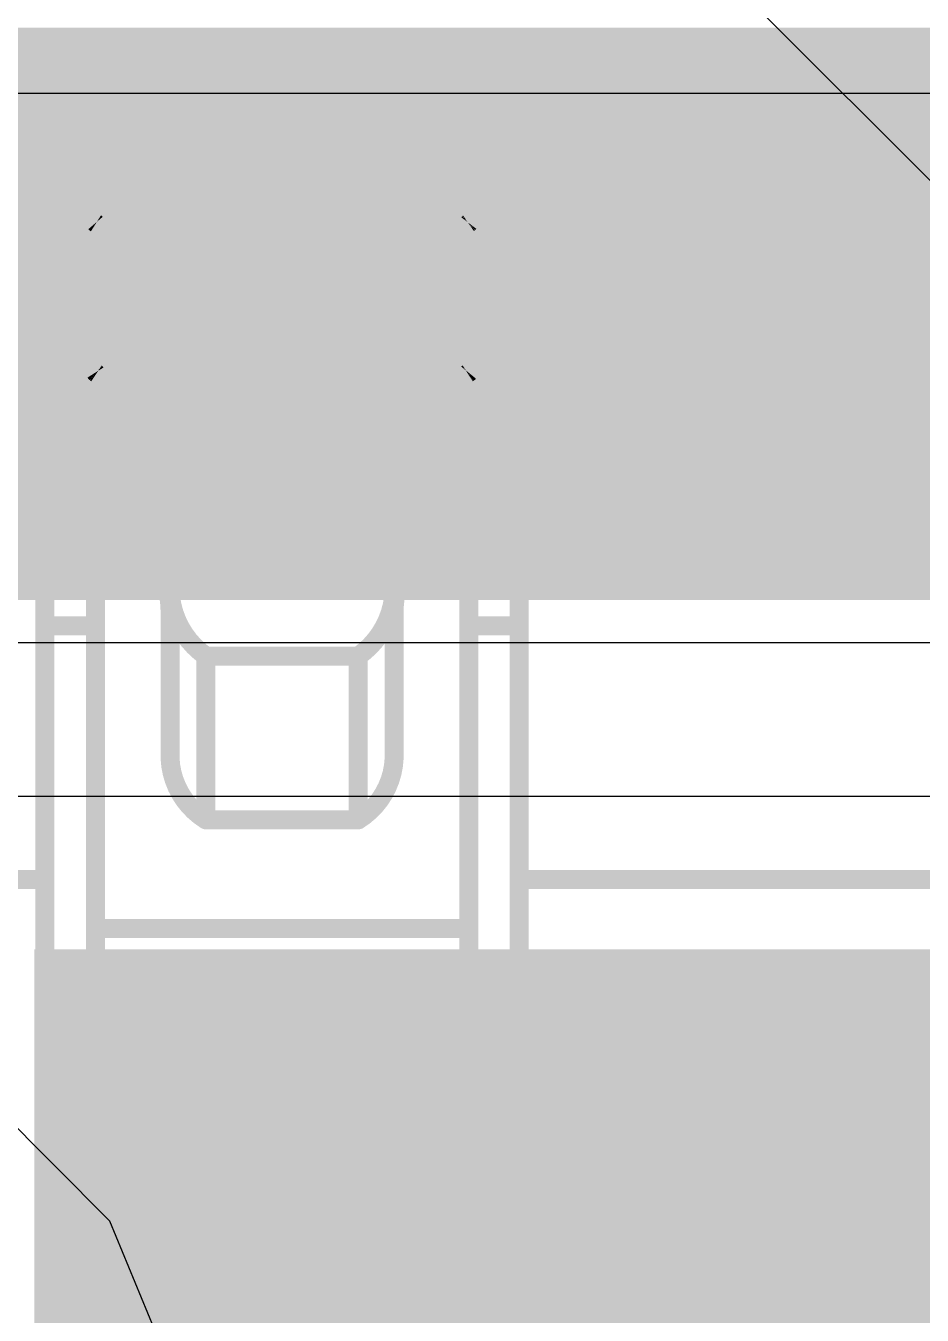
# Model space of a CAD drawing. Header units: inches. Extents: x -6 to 5433, y -4 to 5447.
# Drawn here: x 9.678 to 10.278, y 29.033 to 29.897 of the extents above; entities that cross this region are included whole.
import ezdxf

# ---------------------------------------------------------------- set-up
doc = ezdxf.new("R2010")
doc.units = ezdxf.units.IN
for name, color, linetype in [('Bottom Layer', 5, 'Continuous'), ('Ground', 16, 'Continuous'), ('Mechanical 4', 56, 'Continuous'), ('Power', 76, 'Continuous'), ('Top Layer', 1, 'Continuous'), ('Top Paste', 8, 'Continuous'), ('Top Solder', 216, 'Continuous')]:
    doc.layers.add(name, color=color, linetype=linetype)

msp = doc.modelspace()

# ---------------------------------------------------------------- hatches: boundary and pattern name
at = {"layer": 'Top Layer'}
msp.add_hatch(color=1, dxfattribs=at).paths.add_polyline_path([(14.48559968, 28.53674633), (9.785598919999998, 28.53674633), (9.785598919999998, 29.17674759), (14.48559968, 29.17674759)])
at = {"layer": 'Top Paste'}
msp.add_hatch(color=8, dxfattribs=at).paths.add_polyline_path([(14.48559968, 28.53674633), (9.785598919999998, 28.53674633), (9.785598919999998, 29.17674759), (14.48559968, 29.17674759)])
at = {"layer": 'Top Solder'}
msp.add_hatch(color=216, dxfattribs=at).paths.add_polyline_path([(14.58719968, 28.43514633), (9.683998919999999, 28.43514633), (9.683998919999999, 29.27834759), (14.58719968, 29.27834759)])

# ---------------------------------------------------------------- linework, layer by layer
at = {"layer": 'Bottom Layer'}
msp.add_line((4.82502464, 29.48371802), (14.1753209, 29.48371802), dxfattribs=at)
msp.add_lwpolyline([(4.55450194, 29.7556428, 0.2794, 0.2794, 0), (14.2879572, 29.7556428, 0.2794, 0.2794, 0)], format="xyseb", dxfattribs=at)
at = {"layer": 'Ground'}
for p, q in [((21.26014544, 29.85137794), (8.86425456, 29.85137794)), ((8.9617296, 29.38073118), (21.16267294, 29.38073118))]:
    msp.add_line(p, q, dxfattribs=at)
msp.add_lwpolyline([(8.86425456, 29.61605456, 0.2076069, 0.2076069, 0), (21.26014544, 29.61605456, 0.2076069, 0.2076069, 0)], format="xyseb", dxfattribs=at)
at = {"layer": 'Mechanical 4'}
for points in [[(9.691154099999999, 29.84294514, 0.0127, 0.0127, 0), (10.0086541, 29.84294514, 0.0127, 0.0127, 0)], [(9.691154099999999, 29.0549457, 0.0127, 0.0127, 0), (9.691154099999999, 29.84294514, 0.0127, 0.0127, 0)], [(9.72490562, 29.23548127999999, 0.0127, 0.0127, 0), (9.72490562, 29.84294514, 0.0127, 0.0127, 0)], [(9.974905119999999, 29.23548127999999, 0.0127, 0.0127, 0), (9.974905119999999, 29.84294514, 0.0127, 0.0127, 0)], [(10.0086541, 29.0549457, 0.0127, 0.0127, 0), (10.0086541, 29.84294514, 0.0127, 0.0127, 0)], [(9.724999599999999, 29.764609, 0.0127, 0.0127, -0.03260548538612022), (9.724903079999999, 29.76474616, 0.0127, 0.0127, 0)], [(9.72490562, 29.76494682, 0.0127, 0.0127, 0), (9.974905119999999, 29.76494682, 0.0127, 0.0127, 0)], [(9.72507072, 29.76453788, 0.0127, 0.0127, -0.02828759394767336), (9.725002139999999, 29.764609, 0.0127, 0.0127, 0)], [(9.974823839999999, 29.76461408, 0.0127, 0.0127, -0.03744577989131057), (9.974757799999999, 29.76454042, 0.0127, 0.0127, 0)], [(9.974869559999998, 29.76468012, 0.0127, 0.0127, -0.03268866437346635), (9.974823839999999, 29.76461154, 0.0127, 0.0127, 0)], [(9.97490258, 29.76474616, 0.0127, 0.0127, -0.01323434491062538), (9.97486702, 29.76468012, 0.0127, 0.0127, 0)], [(9.7251647, 29.76445914, 0.0127, 0.0127, -0.02675080199104654), (9.72507072, 29.76453788, 0.0127, 0.0127, 0)], [(9.725289159999999, 29.76437278, 0.0127, 0.0127, -0.02199381123595302), (9.7251647, 29.76445914, 0.0127, 0.0127, 0)], [(9.7254568, 29.76427626, 0.0127, 0.0127, -0.01668692777563038), (9.725289159999999, 29.76437278, 0.0127, 0.0127, 0)], [(9.72566, 29.76416958, 0.0127, 0.0127, -0.009375562005641876), (9.72545426, 29.76427626, 0.0127, 0.0127, 0)], [(9.72589876, 29.76405528, 0.0127, 0.0127, -0.00520529899197865), (9.72566, 29.76416704, 0.0127, 0.0127, 0)], [(9.72589876, 29.76405528, 0.0127, 0.0127, 0), (9.7261553, 29.7639359, 0.0127, 0.0127, 0)], [(9.7261553, 29.7639359, 0.0127, 0.0127, 0), (9.72642454, 29.76381652, 0.0127, 0.0127, 0)], [(9.72642454, 29.66343572, 0.0127, 0.0127, 0), (9.72642454, 29.76381652, 0.0127, 0.0127, 0)], [(9.72642454, 29.76381652, 0.0127, 0.0127, -0.1798941776662689), (9.765532919999998, 29.67571154, 0.0127, 0.0127, 0)], [(9.93427782, 29.67571154, 0.0127, 0.0127, -0.1798941776662689), (9.973386199999998, 29.76381652, 0.0127, 0.0127, 0)], [(9.973386199999998, 29.76381652, 0.0127, 0.0127, 0), (9.973896739999999, 29.76405274, 0.0127, 0.0127, 0)], [(9.973386199999998, 29.66343572, 0.0127, 0.0127, 0), (9.973386199999998, 29.76381652, 0.0127, 0.0127, 0)], [(9.973896739999999, 29.76405274, 0.0127, 0.0127, 0), (9.974132959999999, 29.7641645, 0.0127, 0.0127, 0)], [(9.97434378, 29.76427118, 0.0127, 0.0127, -0.007070259488626646), (9.974132959999999, 29.7641645, 0.0127, 0.0127, 0)], [(9.974519039999999, 29.76437024, 0.0127, 0.0127, -0.01220881848389804), (9.97434124, 29.76427118, 0.0127, 0.0127, 0)], [(9.97466128, 29.76446168, 0.0127, 0.0127, -0.02261983004330406), (9.97452158, 29.76437024, 0.0127, 0.0127, 0)], [(9.974757799999999, 29.76454042, 0.0127, 0.0127, -0.03188108955381291), (9.97465874, 29.76446168, 0.0127, 0.0127, 0)], [(9.765532919999998, 29.67571154, 0.0127, 0.0127, 0), (9.93427782, 29.67571154, 0.0127, 0.0127, 0)], [(9.765532919999998, 29.67571154, 0.0127, 0.0127, 0), (9.773386599999998, 29.6396156, 0.0127, 0.0127, 0)], [(9.92642414, 29.6396156, 0.0127, 0.0127, 0), (9.93427782, 29.67571154, 0.0127, 0.0127, 0)], [(9.725002139999999, 29.6644949, 0.0127, 0.0127, -0.02859692936150346), (9.724903079999999, 29.66467777999999, 0.0127, 0.0127, 0)], [(9.7251647, 29.66429678, 0.0127, 0.0127, -0.05432141877778544), (9.72500468, 29.66449744, 0.0127, 0.0127, 0)], [(9.725289159999999, 29.6641774, 0.0127, 0.0127, -0.02338615139503283), (9.7251647, 29.66429424, 0.0127, 0.0127, 0)], [(9.72545426, 29.66405294, 0.0127, 0.0127, -0.01856230601791103), (9.725289159999999, 29.66417994, 0.0127, 0.0127, 0)], [(9.72566, 29.66390816, 0.0127, 0.0127, -0.0107369250921181), (9.72545426, 29.6640504, 0.0127, 0.0127, 0)], [(9.72589876, 29.66375576, 0.0127, 0.0127, -0.006054830981830024), (9.72566254, 29.66390816, 0.0127, 0.0127, 0)], [(9.72589876, 29.6637583, 0.0127, 0.0127, 0), (9.7261553, 29.66359828, 0.0127, 0.0127, 0)], [(9.7261553, 29.66359828, 0.0127, 0.0127, 0), (9.72642454, 29.66343572, 0.0127, 0.0127, 0)], [(9.72642454, 29.66343826, 0.0127, 0.0127, -0.1625908253546253), (9.75286594, 29.6049446, 0.0127, 0.0127, 0)], [(9.9469448, 29.6049446, 0.0127, 0.0127, -0.1625908253546254), (9.973386199999998, 29.66343826, 0.0127, 0.0127, 0)], [(9.973386199999998, 29.66343572, 0.0127, 0.0127, 0), (9.973896739999999, 29.66375322, 0.0127, 0.0127, 0)], [(9.974132959999999, 29.66390308, 0.0127, 0.0127, -0.004820614337338049), (9.973896739999999, 29.66375322, 0.0127, 0.0127, 0)], [(9.97434124, 29.66404532, 0.0127, 0.0127, -0.00811995884760374), (9.97413042, 29.66390308, 0.0127, 0.0127, 0)], [(9.974519039999999, 29.66418248, 0.0127, 0.0127, -0.01372913841843767), (9.97434124, 29.66404786, 0.0127, 0.0127, 0)], [(9.97465874, 29.66429932, 0.0127, 0.0127, -0.02446216592931405), (9.97452158, 29.66417994, 0.0127, 0.0127, 0)], [(9.974757799999999, 29.664406, 0.0127, 0.0127, -0.03231853508852345), (9.97465874, 29.66429932, 0.0127, 0.0127, 0)], [(9.974823839999999, 29.66450252, 0.0127, 0.0127, -0.035041479941692), (9.974757799999999, 29.664406, 0.0127, 0.0127, 0)], [(9.974869559999998, 29.66459142, 0.0127, 0.0127, -0.02840446135217533), (9.974823839999999, 29.66450252, 0.0127, 0.0127, 0)], [(9.974905119999999, 29.66467524, 0.0127, 0.0127, -0.01102179289393024), (9.974869559999998, 29.66458888, 0.0127, 0.0127, 0)], [(9.72490562, 29.63661078, 0.0127, 0.0127, 0), (9.743566999999999, 29.63661078, 0.0127, 0.0127, 0)], [(9.773386599999998, 29.5176575, 0.0127, 0.0127, 0), (9.773386599999998, 29.6396156, 0.0127, 0.0127, 0)], [(9.773386599999998, 29.6396156, 0.0127, 0.0127, -0.05365795323520316), (9.774905519999999, 29.625544, 0.0127, 0.0127, 0)], [(9.92490522, 29.625544, 0.0127, 0.0127, -0.05365795323520318), (9.92642414, 29.6396156, 0.0127, 0.0127, 0)], [(9.92642414, 29.5176575, 0.0127, 0.0127, 0), (9.92642414, 29.6396156, 0.0127, 0.0127, 0)], [(9.95624374, 29.63661078, 0.0127, 0.0127, 0), (9.974905119999999, 29.63661078, 0.0127, 0.0127, 0)], [(9.774905519999999, 29.40619468, 0.0127, 0.0127, 0), (9.774905519999999, 29.625544, 0.0127, 0.0127, 0)], [(9.92490522, 29.40619468, 0.0127, 0.0127, 0), (9.92490522, 29.625544, 0.0127, 0.0127, 0)], [(9.752863399999999, 29.60494714, 0.0127, 0.0127, 0), (9.773386599999998, 29.5176575, 0.0127, 0.0127, 0)], [(9.92642414, 29.5176575, 0.0127, 0.0127, 0), (9.9469448, 29.60494714, 0.0127, 0.0127, 0)], [(9.691154099999999, 29.59494462, 0.0127, 0.0127, 0), (9.72490562, 29.59494462, 0.0127, 0.0127, 0)], [(9.974905119999999, 29.59494462, 0.0127, 0.0127, 0), (10.0086541, 29.59494462, 0.0127, 0.0127, 0)], [(9.3736541, 29.52494476, 0.0127, 0.0127, 0), (9.691154099999999, 29.52494476, 0.0127, 0.0127, 0)], [(10.0086541, 29.52494476, 0.0127, 0.0127, 0), (10.3261541, 29.52494476, 0.0127, 0.0127, 0)], [(9.773386599999998, 29.5176575, 0.0127, 0.0127, -0.05786387190151768), (9.774905519999999, 29.50463492, 0.0127, 0.0127, 0)], [(9.7989136, 29.47460704, 0.0127, 0.0127, -0.2374801051860469), (9.774905519999999, 29.51917896, 0.0127, 0.0127, 0)], [(9.92490522, 29.51917896, 0.0127, 0.0127, -0.2374801051860468), (9.90089714, 29.47460704, 0.0127, 0.0127, 0)], [(9.92490522, 29.50463492, 0.0127, 0.0127, -0.05786387190108001), (9.92642414, 29.5176575, 0.0127, 0.0127, 0)], [(9.691154099999999, 29.49494482, 0.0127, 0.0127, 0), (9.72490562, 29.49494482, 0.0127, 0.0127, 0)], [(9.974905119999999, 29.49494482, 0.0127, 0.0127, 0), (10.0086541, 29.49494482, 0.0127, 0.0127, 0)], [(9.79891614, 29.47460704, 0.0127, 0.0127, 0), (9.900894599999999, 29.47460704, 0.0127, 0.0127, 0)], [(9.79891614, 29.36494508, 0.0127, 0.0127, 0), (9.79891614, 29.47460704, 0.0127, 0.0127, 0)], [(9.900894599999999, 29.36494508, 0.0127, 0.0127, 0), (9.900894599999999, 29.47460704, 0.0127, 0.0127, 0)], [(9.7989136, 29.36494762, 0.0127, 0.0127, -0.2473774779353231), (9.774905519999999, 29.40619722, 0.0127, 0.0127, 0)], [(9.92490522, 29.40619722, 0.0127, 0.0127, -0.2473774779353234), (9.90089714, 29.36494762, 0.0127, 0.0127, 0)], [(9.79891614, 29.36494508, 0.0127, 0.0127, 0), (9.900894599999999, 29.36494508, 0.0127, 0.0127, 0)], [(9.3736541, 29.32494516, 0.0127, 0.0127, 0), (9.691154099999999, 29.32494516, 0.0127, 0.0127, 0)], [(10.0086541, 29.32494516, 0.0127, 0.0127, 0), (10.3261541, 29.32494516, 0.0127, 0.0127, 0)], [(9.72490562, 29.29215376, 0.0127, 0.0127, 0), (9.974905119999999, 29.29215376, 0.0127, 0.0127, 0)], [(9.72490562, 29.23548127999999, 0.0127, 0.0127, 0), (9.974905119999999, 29.23548127999999, 0.0127, 0.0127, 0)], [(9.691154099999999, 29.21494538, 0.0127, 0.0127, 0), (10.0086541, 29.21494538, 0.0127, 0.0127, 0)], [(9.691154099999999, 29.0549457, 0.0127, 0.0127, 0), (10.0086541, 29.0549457, 0.0127, 0.0127, 0)]]:
    msp.add_lwpolyline(points, format="xyseb", dxfattribs=at)
for points in [[(9.6879791, 29.84294514, 0.00635, 0.00635, 1), (9.6943291, 29.84294514, 0.00635, 0.00635, 1)], [(9.6879791, 29.84294514, 0.00635, 0.00635, 1), (9.6943291, 29.84294514, 0.00635, 0.00635, 1)], [(9.721730619999999, 29.84294514, 0.00635, 0.00635, 1), (9.728080619999998, 29.84294514, 0.00635, 0.00635, 1)], [(9.971730119999998, 29.84294514, 0.00635, 0.00635, 1), (9.97808012, 29.84294514, 0.00635, 0.00635, 1)], [(10.0054791, 29.84294514, 0.00635, 0.00635, 1), (10.0118291, 29.84294514, 0.00635, 0.00635, 1)], [(10.0054791, 29.84294514, 0.00635, 0.00635, 1), (10.0118291, 29.84294514, 0.00635, 0.00635, 1)], [(9.72172808, 29.76474616, 0.00635, 0.00635, 1), (9.72807808, 29.76474616, 0.00635, 0.00635, 1)], [(9.721730619999999, 29.76494682, 0.00635, 0.00635, 1), (9.728080619999998, 29.76494682, 0.00635, 0.00635, 1)], [(9.7218246, 29.764609, 0.00635, 0.00635, 1), (9.7281746, 29.764609, 0.00635, 0.00635, 1)], [(9.72182714, 29.764609, 0.00635, 0.00635, 1), (9.72817714, 29.764609, 0.00635, 0.00635, 1)], [(9.97164884, 29.76461408, 0.00635, 0.00635, 1), (9.97799884, 29.76461408, 0.00635, 0.00635, 1)], [(9.97164884, 29.76461154, 0.00635, 0.00635, 1), (9.97799884, 29.76461154, 0.00635, 0.00635, 1)], [(9.971692019999999, 29.76468012, 0.00635, 0.00635, 1), (9.97804202, 29.76468012, 0.00635, 0.00635, 1)], [(9.97169456, 29.76468012, 0.00635, 0.00635, 1), (9.978044559999999, 29.76468012, 0.00635, 0.00635, 1)], [(9.97172758, 29.76474616, 0.00635, 0.00635, 1), (9.978077579999999, 29.76474616, 0.00635, 0.00635, 1)], [(9.971730119999998, 29.76494682, 0.00635, 0.00635, 1), (9.97808012, 29.76494682, 0.00635, 0.00635, 1)], [(9.72189572, 29.76453788, 0.00635, 0.00635, 1), (9.72824572, 29.76453788, 0.00635, 0.00635, 1)], [(9.72189572, 29.76453788, 0.00635, 0.00635, 1), (9.72824572, 29.76453788, 0.00635, 0.00635, 1)], [(9.7219897, 29.76445914, 0.00635, 0.00635, 1), (9.7283397, 29.76445914, 0.00635, 0.00635, 1)], [(9.7219897, 29.76445914, 0.00635, 0.00635, 1), (9.7283397, 29.76445914, 0.00635, 0.00635, 1)], [(9.72211416, 29.76437278, 0.00635, 0.00635, 1), (9.728464159999998, 29.76437278, 0.00635, 0.00635, 1)], [(9.72211416, 29.76437278, 0.00635, 0.00635, 1), (9.728464159999998, 29.76437278, 0.00635, 0.00635, 1)], [(9.72227926, 29.76427626, 0.00635, 0.00635, 1), (9.72862926, 29.76427626, 0.00635, 0.00635, 1)], [(9.7222818, 29.76427626, 0.00635, 0.00635, 1), (9.728631799999999, 29.76427626, 0.00635, 0.00635, 1)], [(9.722484999999999, 29.76416958, 0.00635, 0.00635, 1), (9.728835, 29.76416958, 0.00635, 0.00635, 1)], [(9.722484999999999, 29.76416704, 0.00635, 0.00635, 1), (9.728835, 29.76416704, 0.00635, 0.00635, 1)], [(9.722723760000001, 29.76405528, 0.00635, 0.00635, 1), (9.729073759999999, 29.76405528, 0.00635, 0.00635, 1)], [(9.722723760000001, 29.76405528, 0.00635, 0.00635, 1), (9.729073759999999, 29.76405528, 0.00635, 0.00635, 1)], [(9.7229803, 29.7639359, 0.00635, 0.00635, 1), (9.729330299999999, 29.7639359, 0.00635, 0.00635, 1)], [(9.7229803, 29.7639359, 0.00635, 0.00635, 1), (9.729330299999999, 29.7639359, 0.00635, 0.00635, 1)], [(9.72324954, 29.76381652, 0.00635, 0.00635, 1), (9.729599539999999, 29.76381652, 0.00635, 0.00635, 1)], [(9.72324954, 29.76381652, 0.00635, 0.00635, 1), (9.729599539999999, 29.76381652, 0.00635, 0.00635, 1)], [(9.72324954, 29.76381652, 0.00635, 0.00635, 1), (9.729599539999999, 29.76381652, 0.00635, 0.00635, 1)], [(9.9702112, 29.76381652, 0.00635, 0.00635, 1), (9.976561199999999, 29.76381652, 0.00635, 0.00635, 1)], [(9.9702112, 29.76381652, 0.00635, 0.00635, 1), (9.976561199999999, 29.76381652, 0.00635, 0.00635, 1)], [(9.9702112, 29.76381652, 0.00635, 0.00635, 1), (9.976561199999999, 29.76381652, 0.00635, 0.00635, 1)], [(9.97072174, 29.76405274, 0.00635, 0.00635, 1), (9.97707174, 29.76405274, 0.00635, 0.00635, 1)], [(9.97072174, 29.76405274, 0.00635, 0.00635, 1), (9.97707174, 29.76405274, 0.00635, 0.00635, 1)], [(9.97095796, 29.7641645, 0.00635, 0.00635, 1), (9.97730796, 29.7641645, 0.00635, 0.00635, 1)], [(9.97095796, 29.7641645, 0.00635, 0.00635, 1), (9.97730796, 29.7641645, 0.00635, 0.00635, 1)], [(9.97116624, 29.76427118, 0.00635, 0.00635, 1), (9.97751624, 29.76427118, 0.00635, 0.00635, 1)], [(9.97116878, 29.76427118, 0.00635, 0.00635, 1), (9.977518779999999, 29.76427118, 0.00635, 0.00635, 1)], [(9.97134404, 29.76437024, 0.00635, 0.00635, 1), (9.97769404, 29.76437024, 0.00635, 0.00635, 1)], [(9.971346579999999, 29.76437024, 0.00635, 0.00635, 1), (9.97769658, 29.76437024, 0.00635, 0.00635, 1)], [(9.971483739999998, 29.76446168, 0.00635, 0.00635, 1), (9.97783374, 29.76446168, 0.00635, 0.00635, 1)], [(9.971486279999999, 29.76446168, 0.00635, 0.00635, 1), (9.97783628, 29.76446168, 0.00635, 0.00635, 1)], [(9.971582799999998, 29.76454042, 0.00635, 0.00635, 1), (9.9779328, 29.76454042, 0.00635, 0.00635, 1)], [(9.971582799999998, 29.76454042, 0.00635, 0.00635, 1), (9.9779328, 29.76454042, 0.00635, 0.00635, 1)], [(9.76235792, 29.67571154, 0.00635, 0.00635, 1), (9.76870792, 29.67571154, 0.00635, 0.00635, 1)], [(9.76235792, 29.67571154, 0.00635, 0.00635, 1), (9.76870792, 29.67571154, 0.00635, 0.00635, 1)], [(9.76235792, 29.67571154, 0.00635, 0.00635, 1), (9.76870792, 29.67571154, 0.00635, 0.00635, 1)], [(9.93110282, 29.67571154, 0.00635, 0.00635, 1), (9.937452819999999, 29.67571154, 0.00635, 0.00635, 1)], [(9.93110282, 29.67571154, 0.00635, 0.00635, 1), (9.937452819999999, 29.67571154, 0.00635, 0.00635, 1)], [(9.93110282, 29.67571154, 0.00635, 0.00635, 1), (9.937452819999999, 29.67571154, 0.00635, 0.00635, 1)], [(9.72172808, 29.66467777999999, 0.00635, 0.00635, 1), (9.72807808, 29.66467777999999, 0.00635, 0.00635, 1)], [(9.72182714, 29.6644949, 0.00635, 0.00635, 1), (9.72817714, 29.6644949, 0.00635, 0.00635, 1)], [(9.721829679999999, 29.66449744, 0.00635, 0.00635, 1), (9.728179679999998, 29.66449744, 0.00635, 0.00635, 1)], [(9.7219897, 29.66429678, 0.00635, 0.00635, 1), (9.7283397, 29.66429678, 0.00635, 0.00635, 1)], [(9.7219897, 29.66429424, 0.00635, 0.00635, 1), (9.7283397, 29.66429424, 0.00635, 0.00635, 1)], [(9.72211416, 29.66417994, 0.00635, 0.00635, 1), (9.728464159999998, 29.66417994, 0.00635, 0.00635, 1)], [(9.72211416, 29.6641774, 0.00635, 0.00635, 1), (9.728464159999998, 29.6641774, 0.00635, 0.00635, 1)], [(9.72227926, 29.66405294, 0.00635, 0.00635, 1), (9.72862926, 29.66405294, 0.00635, 0.00635, 1)], [(9.72227926, 29.6640504, 0.00635, 0.00635, 1), (9.72862926, 29.6640504, 0.00635, 0.00635, 1)], [(9.722484999999999, 29.66390816, 0.00635, 0.00635, 1), (9.728835, 29.66390816, 0.00635, 0.00635, 1)], [(9.72248754, 29.66390816, 0.00635, 0.00635, 1), (9.728837539999999, 29.66390816, 0.00635, 0.00635, 1)], [(9.722723760000001, 29.6637583, 0.00635, 0.00635, 1), (9.729073759999999, 29.6637583, 0.00635, 0.00635, 1)], [(9.722723760000001, 29.66375576, 0.00635, 0.00635, 1), (9.729073759999999, 29.66375576, 0.00635, 0.00635, 1)], [(9.7229803, 29.66359828, 0.00635, 0.00635, 1), (9.729330299999999, 29.66359828, 0.00635, 0.00635, 1)], [(9.7229803, 29.66359828, 0.00635, 0.00635, 1), (9.729330299999999, 29.66359828, 0.00635, 0.00635, 1)], [(9.72324954, 29.66343826, 0.00635, 0.00635, 1), (9.729599539999999, 29.66343826, 0.00635, 0.00635, 1)], [(9.72324954, 29.66343572, 0.00635, 0.00635, 1), (9.729599539999999, 29.66343572, 0.00635, 0.00635, 1)], [(9.72324954, 29.66343572, 0.00635, 0.00635, 1), (9.729599539999999, 29.66343572, 0.00635, 0.00635, 1)], [(9.9702112, 29.66343826, 0.00635, 0.00635, 1), (9.976561199999999, 29.66343826, 0.00635, 0.00635, 1)], [(9.9702112, 29.66343572, 0.00635, 0.00635, 1), (9.976561199999999, 29.66343572, 0.00635, 0.00635, 1)], [(9.9702112, 29.66343572, 0.00635, 0.00635, 1), (9.976561199999999, 29.66343572, 0.00635, 0.00635, 1)], [(9.97072174, 29.66375322, 0.00635, 0.00635, 1), (9.97707174, 29.66375322, 0.00635, 0.00635, 1)], [(9.97072174, 29.66375322, 0.00635, 0.00635, 1), (9.97707174, 29.66375322, 0.00635, 0.00635, 1)], [(9.97095542, 29.66390308, 0.00635, 0.00635, 1), (9.97730542, 29.66390308, 0.00635, 0.00635, 1)], [(9.97095796, 29.66390308, 0.00635, 0.00635, 1), (9.97730796, 29.66390308, 0.00635, 0.00635, 1)], [(9.97116624, 29.66404786, 0.00635, 0.00635, 1), (9.97751624, 29.66404786, 0.00635, 0.00635, 1)], [(9.97116624, 29.66404532, 0.00635, 0.00635, 1), (9.97751624, 29.66404532, 0.00635, 0.00635, 1)], [(9.97134404, 29.66418248, 0.00635, 0.00635, 1), (9.97769404, 29.66418248, 0.00635, 0.00635, 1)], [(9.971346579999999, 29.66417994, 0.00635, 0.00635, 1), (9.97769658, 29.66417994, 0.00635, 0.00635, 1)], [(9.971483739999998, 29.66429932, 0.00635, 0.00635, 1), (9.97783374, 29.66429932, 0.00635, 0.00635, 1)], [(9.971483739999998, 29.66429932, 0.00635, 0.00635, 1), (9.97783374, 29.66429932, 0.00635, 0.00635, 1)], [(9.971582799999998, 29.664406, 0.00635, 0.00635, 1), (9.9779328, 29.664406, 0.00635, 0.00635, 1)], [(9.971582799999998, 29.664406, 0.00635, 0.00635, 1), (9.9779328, 29.664406, 0.00635, 0.00635, 1)], [(9.97164884, 29.66450252, 0.00635, 0.00635, 1), (9.97799884, 29.66450252, 0.00635, 0.00635, 1)], [(9.97164884, 29.66450252, 0.00635, 0.00635, 1), (9.97799884, 29.66450252, 0.00635, 0.00635, 1)], [(9.97169456, 29.66459142, 0.00635, 0.00635, 1), (9.978044559999999, 29.66459142, 0.00635, 0.00635, 1)], [(9.97169456, 29.66458888, 0.00635, 0.00635, 1), (9.978044559999999, 29.66458888, 0.00635, 0.00635, 1)], [(9.971730119999998, 29.66467524, 0.00635, 0.00635, 1), (9.97808012, 29.66467524, 0.00635, 0.00635, 1)], [(9.721730619999999, 29.63661078, 0.00635, 0.00635, 1), (9.728080619999998, 29.63661078, 0.00635, 0.00635, 1)], [(9.740392, 29.63661078, 0.00635, 0.00635, 1), (9.746742, 29.63661078, 0.00635, 0.00635, 1)], [(9.7702116, 29.6396156, 0.00635, 0.00635, 1), (9.7765616, 29.6396156, 0.00635, 0.00635, 1)], [(9.7702116, 29.6396156, 0.00635, 0.00635, 1), (9.7765616, 29.6396156, 0.00635, 0.00635, 1)], [(9.7702116, 29.6396156, 0.00635, 0.00635, 1), (9.7765616, 29.6396156, 0.00635, 0.00635, 1)], [(9.92324914, 29.6396156, 0.00635, 0.00635, 1), (9.929599139999999, 29.6396156, 0.00635, 0.00635, 1)], [(9.92324914, 29.6396156, 0.00635, 0.00635, 1), (9.929599139999999, 29.6396156, 0.00635, 0.00635, 1)], [(9.92324914, 29.6396156, 0.00635, 0.00635, 1), (9.929599139999999, 29.6396156, 0.00635, 0.00635, 1)], [(9.953068739999999, 29.63661078, 0.00635, 0.00635, 1), (9.959418739999998, 29.63661078, 0.00635, 0.00635, 1)], [(9.971730119999998, 29.63661078, 0.00635, 0.00635, 1), (9.97808012, 29.63661078, 0.00635, 0.00635, 1)], [(9.77173052, 29.625544, 0.00635, 0.00635, 1), (9.77808052, 29.625544, 0.00635, 0.00635, 1)], [(9.77173052, 29.625544, 0.00635, 0.00635, 1), (9.77808052, 29.625544, 0.00635, 0.00635, 1)], [(9.921730219999999, 29.625544, 0.00635, 0.00635, 1), (9.928080219999998, 29.625544, 0.00635, 0.00635, 1)], [(9.921730219999999, 29.625544, 0.00635, 0.00635, 1), (9.928080219999998, 29.625544, 0.00635, 0.00635, 1)], [(9.7496884, 29.60494714, 0.00635, 0.00635, 1), (9.7560384, 29.60494714, 0.00635, 0.00635, 1)], [(9.74969094, 29.6049446, 0.00635, 0.00635, 1), (9.75604094, 29.6049446, 0.00635, 0.00635, 1)], [(9.943769799999998, 29.60494714, 0.00635, 0.00635, 1), (9.9501198, 29.60494714, 0.00635, 0.00635, 1)], [(9.943769799999998, 29.6049446, 0.00635, 0.00635, 1), (9.9501198, 29.6049446, 0.00635, 0.00635, 1)], [(9.6879791, 29.59494462, 0.00635, 0.00635, 1), (9.6943291, 29.59494462, 0.00635, 0.00635, 1)], [(9.721730619999999, 29.59494462, 0.00635, 0.00635, 1), (9.728080619999998, 29.59494462, 0.00635, 0.00635, 1)], [(9.971730119999998, 29.59494462, 0.00635, 0.00635, 1), (9.97808012, 29.59494462, 0.00635, 0.00635, 1)], [(10.0054791, 29.59494462, 0.00635, 0.00635, 1), (10.0118291, 29.59494462, 0.00635, 0.00635, 1)], [(9.6879791, 29.52494476, 0.00635, 0.00635, 1), (9.6943291, 29.52494476, 0.00635, 0.00635, 1)], [(10.0054791, 29.52494476, 0.00635, 0.00635, 1), (10.0118291, 29.52494476, 0.00635, 0.00635, 1)], [(9.7702116, 29.5176575, 0.00635, 0.00635, 1), (9.7765616, 29.5176575, 0.00635, 0.00635, 1)], [(9.7702116, 29.5176575, 0.00635, 0.00635, 1), (9.7765616, 29.5176575, 0.00635, 0.00635, 1)], [(9.7702116, 29.5176575, 0.00635, 0.00635, 1), (9.7765616, 29.5176575, 0.00635, 0.00635, 1)], [(9.77173052, 29.51917896, 0.00635, 0.00635, 1), (9.77808052, 29.51917896, 0.00635, 0.00635, 1)], [(9.921730219999999, 29.51917896, 0.00635, 0.00635, 1), (9.928080219999998, 29.51917896, 0.00635, 0.00635, 1)], [(9.92324914, 29.5176575, 0.00635, 0.00635, 1), (9.929599139999999, 29.5176575, 0.00635, 0.00635, 1)], [(9.92324914, 29.5176575, 0.00635, 0.00635, 1), (9.929599139999999, 29.5176575, 0.00635, 0.00635, 1)], [(9.92324914, 29.5176575, 0.00635, 0.00635, 1), (9.929599139999999, 29.5176575, 0.00635, 0.00635, 1)], [(9.77173052, 29.50463492, 0.00635, 0.00635, 1), (9.77808052, 29.50463492, 0.00635, 0.00635, 1)], [(9.921730219999999, 29.50463492, 0.00635, 0.00635, 1), (9.928080219999998, 29.50463492, 0.00635, 0.00635, 1)], [(9.6879791, 29.49494482, 0.00635, 0.00635, 1), (9.6943291, 29.49494482, 0.00635, 0.00635, 1)], [(9.721730619999999, 29.49494482, 0.00635, 0.00635, 1), (9.728080619999998, 29.49494482, 0.00635, 0.00635, 1)], [(9.971730119999998, 29.49494482, 0.00635, 0.00635, 1), (9.97808012, 29.49494482, 0.00635, 0.00635, 1)], [(10.0054791, 29.49494482, 0.00635, 0.00635, 1), (10.0118291, 29.49494482, 0.00635, 0.00635, 1)], [(9.795738599999998, 29.47460704, 0.00635, 0.00635, 1), (9.8020886, 29.47460704, 0.00635, 0.00635, 1)], [(9.795741139999999, 29.47460704, 0.00635, 0.00635, 1), (9.80209114, 29.47460704, 0.00635, 0.00635, 1)], [(9.795741139999999, 29.47460704, 0.00635, 0.00635, 1), (9.80209114, 29.47460704, 0.00635, 0.00635, 1)], [(9.8977196, 29.47460704, 0.00635, 0.00635, 1), (9.9040696, 29.47460704, 0.00635, 0.00635, 1)], [(9.8977196, 29.47460704, 0.00635, 0.00635, 1), (9.9040696, 29.47460704, 0.00635, 0.00635, 1)], [(9.89772214, 29.47460704, 0.00635, 0.00635, 1), (9.904072139999998, 29.47460704, 0.00635, 0.00635, 1)], [(9.77173052, 29.40619722, 0.00635, 0.00635, 1), (9.77808052, 29.40619722, 0.00635, 0.00635, 1)], [(9.77173052, 29.40619468, 0.00635, 0.00635, 1), (9.77808052, 29.40619468, 0.00635, 0.00635, 1)], [(9.921730219999999, 29.40619722, 0.00635, 0.00635, 1), (9.928080219999998, 29.40619722, 0.00635, 0.00635, 1)], [(9.921730219999999, 29.40619468, 0.00635, 0.00635, 1), (9.928080219999998, 29.40619468, 0.00635, 0.00635, 1)], [(9.795738599999998, 29.36494762, 0.00635, 0.00635, 1), (9.8020886, 29.36494762, 0.00635, 0.00635, 1)], [(9.795741139999999, 29.36494508, 0.00635, 0.00635, 1), (9.80209114, 29.36494508, 0.00635, 0.00635, 1)], [(9.795741139999999, 29.36494508, 0.00635, 0.00635, 1), (9.80209114, 29.36494508, 0.00635, 0.00635, 1)], [(9.8977196, 29.36494508, 0.00635, 0.00635, 1), (9.9040696, 29.36494508, 0.00635, 0.00635, 1)], [(9.8977196, 29.36494508, 0.00635, 0.00635, 1), (9.9040696, 29.36494508, 0.00635, 0.00635, 1)], [(9.89772214, 29.36494762, 0.00635, 0.00635, 1), (9.904072139999998, 29.36494762, 0.00635, 0.00635, 1)], [(9.6879791, 29.32494516, 0.00635, 0.00635, 1), (9.6943291, 29.32494516, 0.00635, 0.00635, 1)], [(10.0054791, 29.32494516, 0.00635, 0.00635, 1), (10.0118291, 29.32494516, 0.00635, 0.00635, 1)], [(9.721730619999999, 29.29215376, 0.00635, 0.00635, 1), (9.728080619999998, 29.29215376, 0.00635, 0.00635, 1)], [(9.971730119999998, 29.29215376, 0.00635, 0.00635, 1), (9.97808012, 29.29215376, 0.00635, 0.00635, 1)], [(9.721730619999999, 29.23548127999999, 0.00635, 0.00635, 1), (9.728080619999998, 29.23548127999999, 0.00635, 0.00635, 1)], [(9.721730619999999, 29.23548127999999, 0.00635, 0.00635, 1), (9.728080619999998, 29.23548127999999, 0.00635, 0.00635, 1)], [(9.971730119999998, 29.23548127999999, 0.00635, 0.00635, 1), (9.97808012, 29.23548127999999, 0.00635, 0.00635, 1)], [(9.971730119999998, 29.23548127999999, 0.00635, 0.00635, 1), (9.97808012, 29.23548127999999, 0.00635, 0.00635, 1)], [(9.6879791, 29.21494538, 0.00635, 0.00635, 1), (9.6943291, 29.21494538, 0.00635, 0.00635, 1)], [(10.0054791, 29.21494538, 0.00635, 0.00635, 1), (10.0118291, 29.21494538, 0.00635, 0.00635, 1)], [(9.6879791, 29.0549457, 0.00635, 0.00635, 1), (9.6943291, 29.0549457, 0.00635, 0.00635, 1)], [(9.6879791, 29.0549457, 0.00635, 0.00635, 1), (9.6943291, 29.0549457, 0.00635, 0.00635, 1)], [(10.0054791, 29.0549457, 0.00635, 0.00635, 1), (10.0118291, 29.0549457, 0.00635, 0.00635, 1)], [(10.0054791, 29.0549457, 0.00635, 0.00635, 1), (10.0118291, 29.0549457, 0.00635, 0.00635, 1)]]:
    msp.add_lwpolyline(points, format="xyseb", close=True, dxfattribs=at)
at = {"layer": 'Power'}
for p, q in [((9.709360819999999, 30.36739418), (10.34489676, 29.73185824)), ((9.73459064, 29.09627404), (9.61447404, 29.21639064)), ((9.7995994, 28.93933506), (9.73459064, 29.09627404))]:
    msp.add_line(p, q, dxfattribs=at)
at = {"layer": 'Top Layer'}
msp.add_line((4.82502464, 29.48371802), (14.07002266, 29.48371802), dxfattribs=at)
msp.add_lwpolyline([(4.55450194, 29.7556428, 0.2794, 0.2794, 0), (14.07002266, 29.7556428, 0.2794, 0.2794, 0)], format="xyseb", dxfattribs=at)

doc.saveas('drawing.dxf')
